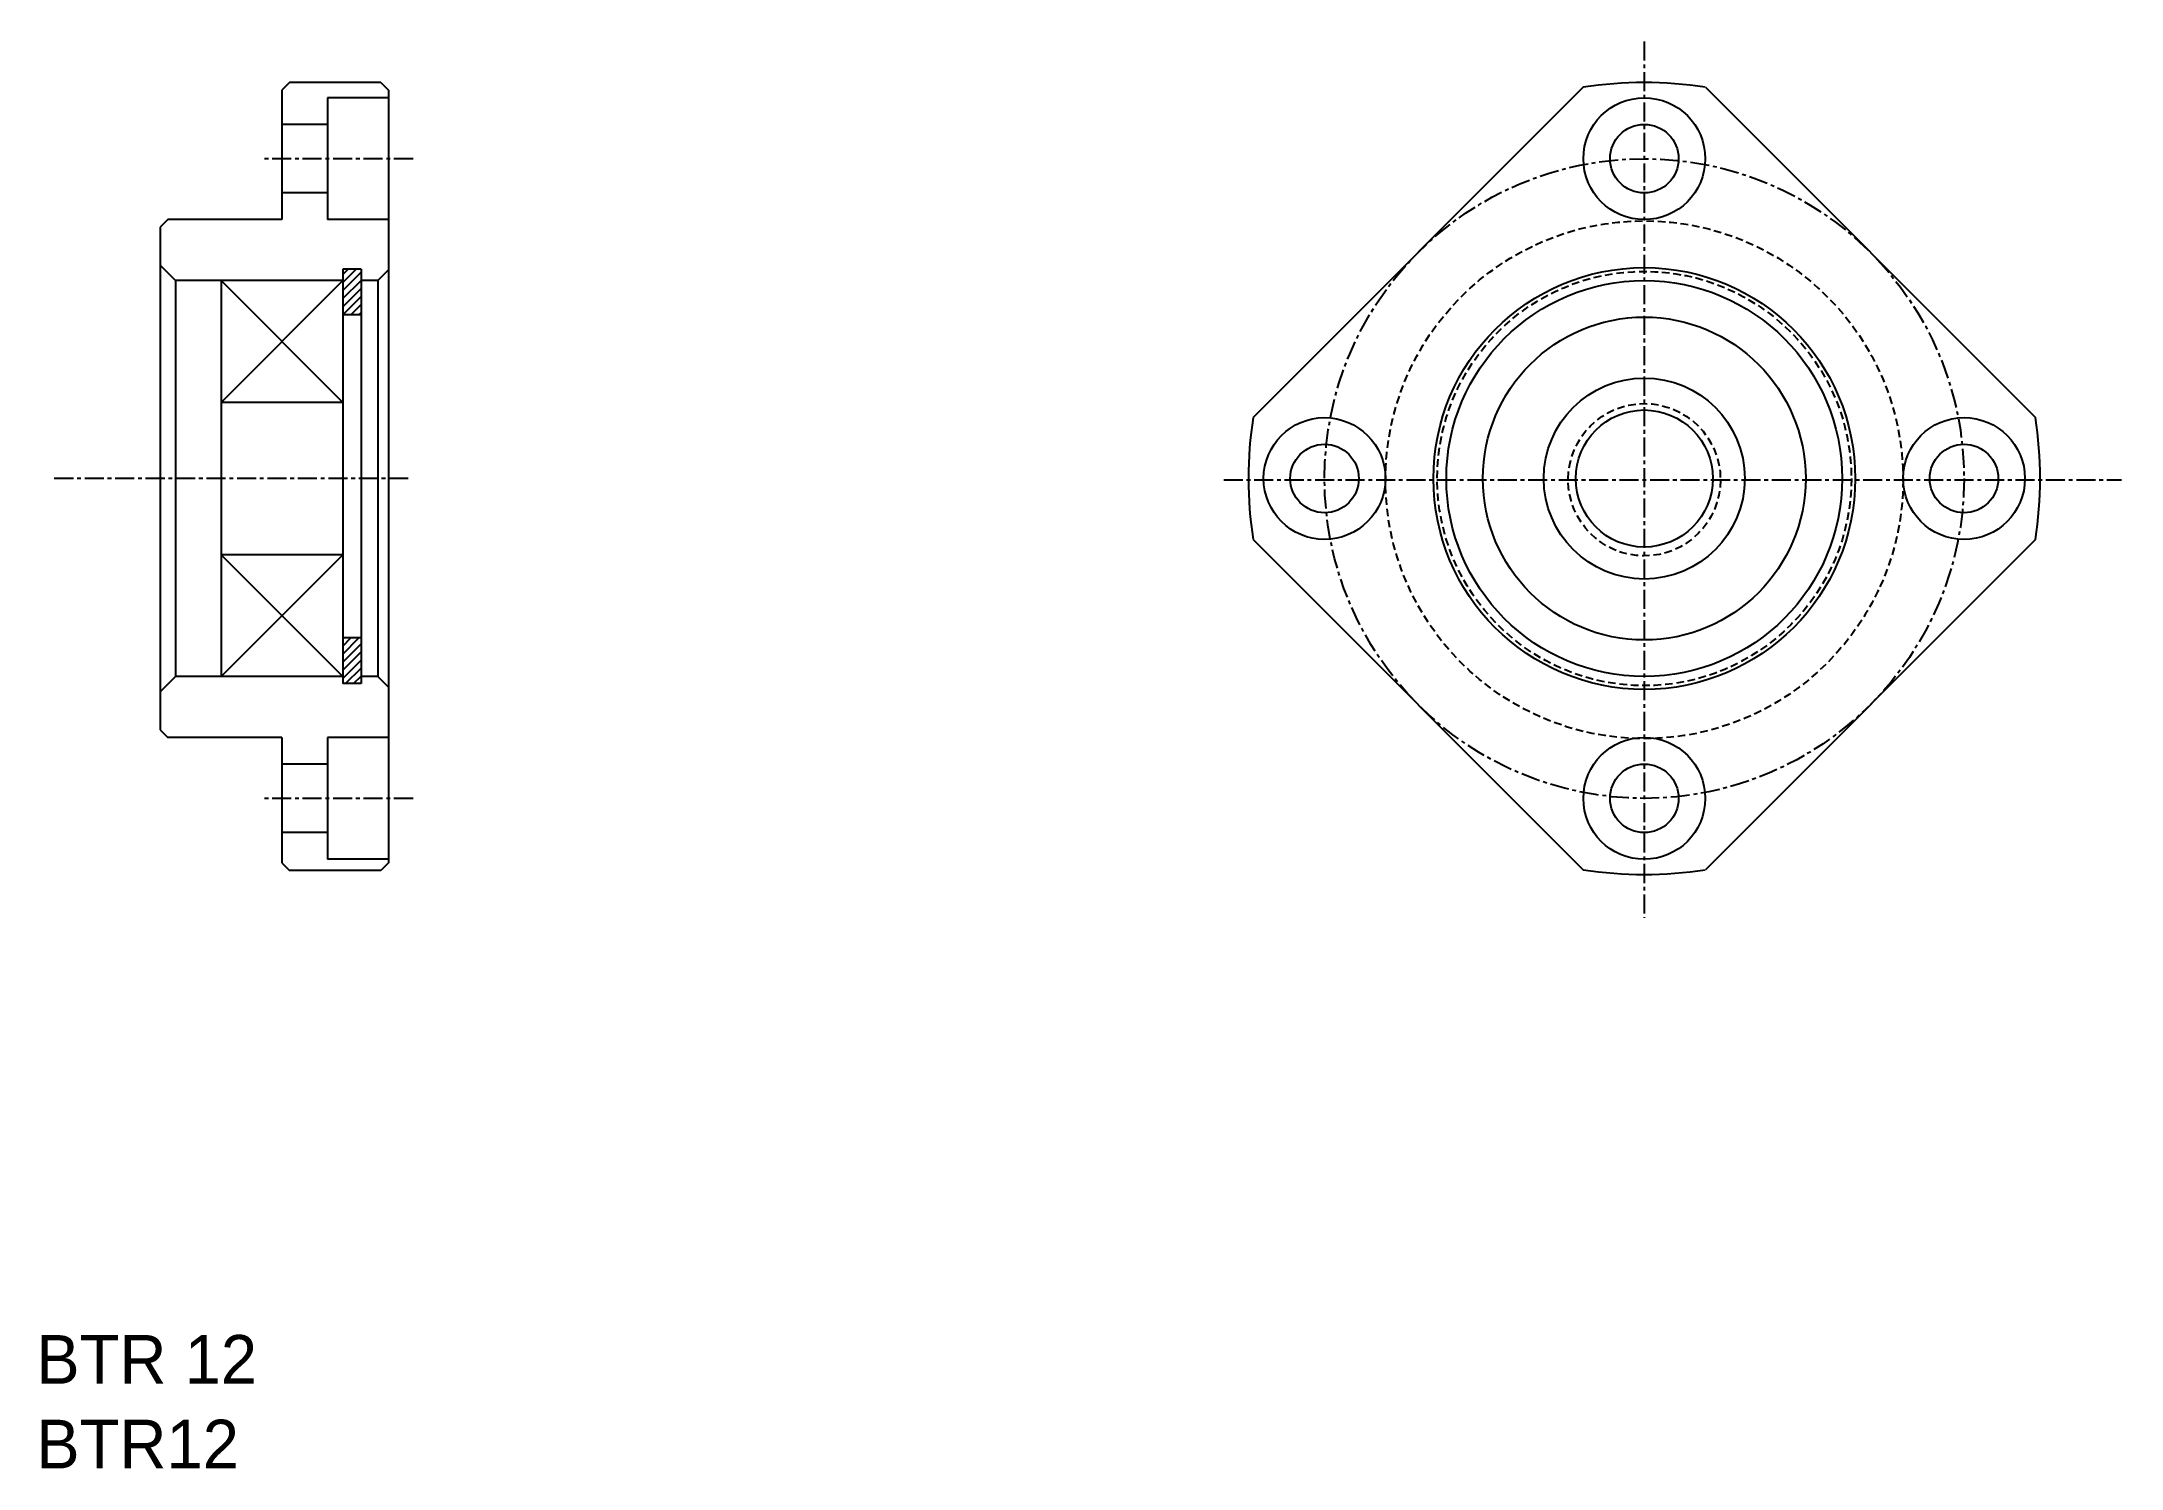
# Model space of a CAD drawing. Extents: x 34 to 171, y 32 to 126.
import ezdxf

# ---------------------------------------------------------------- set-up
doc = ezdxf.new("R2010")
doc.units = 0
doc.linetypes.add('CENTER', pattern=[2, 1.25, -0.25, 0.25, -0.25])
doc.linetypes.add('DASHED', pattern=[0.75, 0.5, -0.25])
doc.layers.get('0').update_dxf_attribs({"linetype": 'CONTINUOUS'})
doc.layers.add('CENTER', color=1, linetype='CENTER')

# ---------------------------------------------------------------- blocks, each defined once
blk = doc.blocks.new('*X22')
at = {"color": 0, "linetype": 'CONTINUOUS'}
for p, q in [((53.83, 110.13), (54.7, 111)), ((53.83, 110.66), (54.17, 111)), ((53.83, 109.6), (55.03, 110.8)), ((53.83, 109.07), (55.03, 110.27)), ((53.83, 108.54), (55.03, 109.74)), ((53.83, 108.01), (55.03, 109.21)), ((54.35, 108), (55.03, 108.68)), ((54.88, 108), (55.03, 108.15)), ((53.83, 85.73), (54.89, 86.8)), ((53.83, 86.26), (54.36, 86.8)), ((53.83, 86.79), (53.83, 86.8)), ((53.83, 85.2), (55.03, 86.4)), ((53.83, 84.67), (55.03, 85.87)), ((53.83, 84.14), (55.03, 85.34)), ((54.01, 83.8), (55.03, 84.81)), ((54.54, 83.8), (55.03, 84.28))]:
    blk.add_line(p, q, dxfattribs=at)

msp = doc.modelspace()

# ---------------------------------------------------------------- linework, layer by layer
at = {"color": 7, "linetype": 'CONTINUOUS'}
for p, q in [((50.33, 123.26), (49.83, 122.76)), ((56.33, 123.26), (50.33, 123.26)), ((56.33, 123.26), (56.83, 122.76)), ((135.3, 122.95), (113.62, 101.27)), ((143.32, 122.95), (165, 101.27)), ((49.83, 122.76), (49.83, 114.26)), ((52.83, 122.26), (52.83, 114.26)), ((56.83, 122.26), (52.83, 122.26)), ((56.83, 122.76), (56.83, 72.03)), ((52.83, 120.51), (49.83, 120.51)), ((52.83, 116.01), (49.83, 116.01)), ((42.33, 114.26), (41.83, 113.76)), ((41.83, 113.76), (41.83, 80.76)), ((49.83, 114.26), (42.33, 114.26)), ((56.83, 114.26), (52.83, 114.26)), ((42.83, 110.26), (41.83, 111.26)), ((53.83, 111), (53.83, 83.8)), ((55.03, 111), (53.83, 111)), ((55.03, 111), (55.03, 83.8)), ((56.13, 110.26), (56.83, 110.96)), ((42.83, 110.26), (42.83, 84.26)), ((53.83, 110.26), (42.83, 110.26)), ((45.83, 110.26), (45.83, 84.26)), ((53.83, 110.26), (53.83, 84.26)), ((56.13, 110.26), (55.03, 110.26)), ((56.13, 110.26), (56.13, 84.26)), ((55.03, 108), (53.83, 108)), ((53.83, 102.26), (45.83, 102.26)), ((113.62, 93.25), (135.3, 71.57)), ((165, 93.25), (143.32, 71.57)), ((53.83, 92.26), (45.83, 92.26)), ((55.03, 86.8), (53.83, 86.8)), ((42.83, 84.26), (41.83, 83.26)), ((53.83, 84.26), (42.83, 84.26)), ((55.03, 83.8), (53.83, 83.8)), ((56.13, 84.26), (55.03, 84.26)), ((56.13, 84.26), (56.83, 83.56)), ((41.83, 80.76), (42.33, 80.26)), ((49.83, 80.26), (42.33, 80.26)), ((49.83, 80.26), (49.83, 72.03)), ((52.83, 80.26), (52.83, 72.26)), ((56.83, 80.26), (52.83, 80.26)), ((52.83, 78.51), (49.83, 78.51)), ((52.83, 74.01), (49.83, 74.01)), ((49.83, 72.03), (50.33, 71.53)), ((56.33, 71.53), (50.33, 71.53)), ((56.83, 72.26), (52.83, 72.26)), ((56.83, 72.03), (56.33, 71.53))]:
    msp.add_line(p, q, dxfattribs=at)
at = {"color": 3, "linetype": 'CONTINUOUS'}
for p, q in [((53.83, 110.26), (45.83, 102.26)), ((53.83, 102.26), (45.83, 110.26)), ((53.83, 92.26), (45.83, 84.26)), ((53.83, 84.26), (45.83, 92.26))]:
    msp.add_line(p, q, dxfattribs=at)
at = {"color": 7, "linetype": 'CONTINUOUS'}
for centre, radius in [((139.31, 118.26), 4), ((139.31, 118.26), 2.25), ((139.31, 97.26), 13.85), ((139.31, 97.26), 13), ((139.31, 97.26), 6.6), ((118.31, 97.26), 4), ((139.31, 97.26), 4.5), ((160.31, 97.26), 4), ((118.31, 97.26), 2.25), ((160.31, 97.26), 2.25), ((139.31, 76.26), 4), ((139.31, 76.26), 2.25)]:
    msp.add_circle(centre, radius, dxfattribs=at)
at = {"color": 3, "linetype": 'DASHED'}
for centre, radius in [((139.31, 97.18), 17), ((139.31, 97.26), 13.6), ((139.31, 97.18), 5)]:
    msp.add_circle(centre, radius, dxfattribs=at)
msp.add_circle((139.31, 97.26), 10.6)
at = {"color": 7, "linetype": 'CONTINUOUS'}
for start, end in [(81.1289, 98.871), (171.1289, 188.871), (351.1289, 8.871), (261.1289, 278.871)]:
    msp.add_arc((139.31, 97.26), 26, start, end, dxfattribs=at)
at = {"layer": 'CENTER', "color": 1, "linetype": 'CENTER'}
for p, q in [((139.31, 125.95), (139.31, 68.41)), ((58.44, 118.26), (48.63, 118.26)), ((58.13, 97.26), (34.67, 97.26)), ((111.69, 97.18), (170.65, 97.18)), ((58.44, 76.26), (48.63, 76.26))]:
    msp.add_line(p, q, dxfattribs=at)
msp.add_circle((139.31, 97.26), 21, dxfattribs=at)

# ---------------------------------------------------------------- block references
at = {"color": 3, "linetype": 'CONTINUOUS'}
msp.add_blockref('*X22', (0, 0), dxfattribs=at)

# ---------------------------------------------------------------- texts
at = {"color": 7, "linetype": 'CONTINUOUS'}
for s, p in [('BTR 12', (33.69, 37.82)), ('BTR12', (33.69, 32.26))]:
    msp.add_text(s, height=3.2, dxfattribs=at).set_placement(p)

doc.saveas('drawing.dxf')
